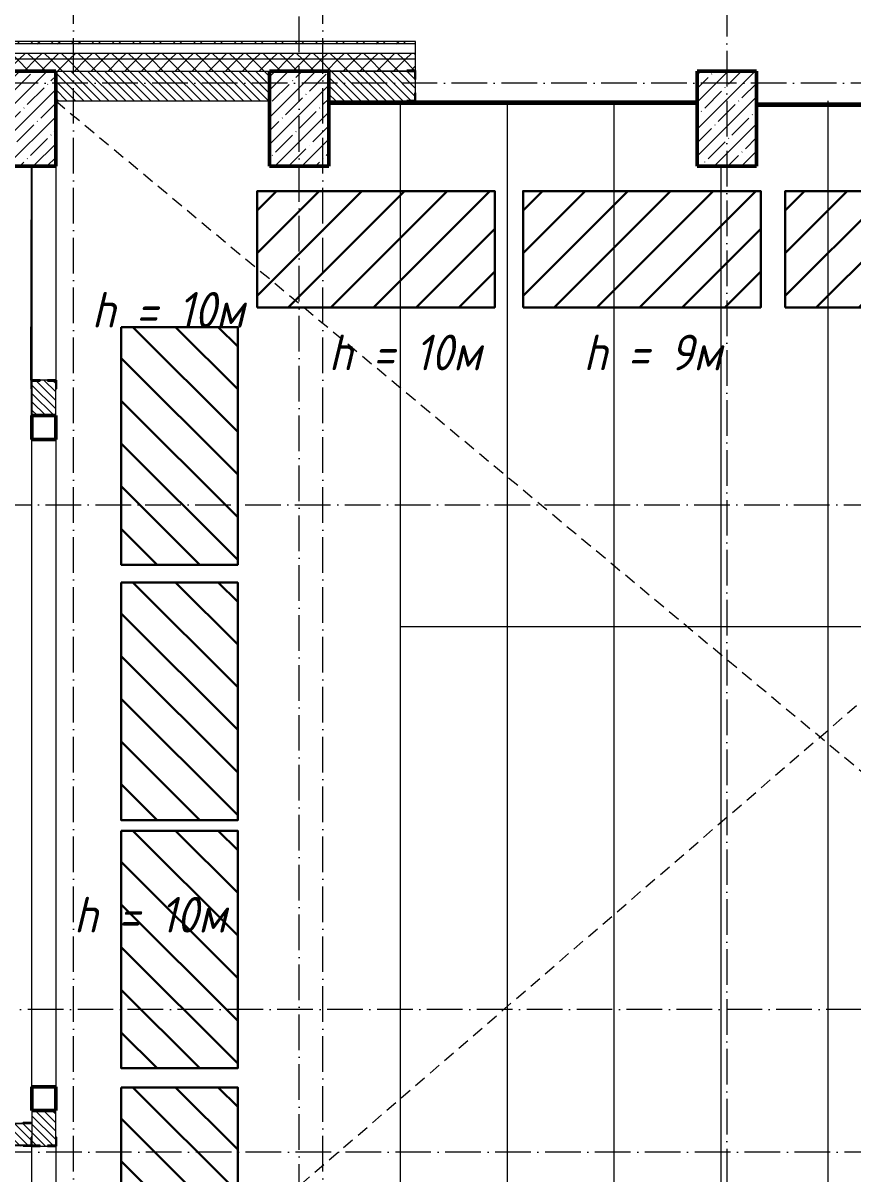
# Model space of a CAD drawing. Header units: millimetres. Extents: x -356862 to 418287, y 0 to 839748.
# Drawn here: x -8267 to -1279, y 535413 to 545102 of the extents above; entities that cross this region are included whole.
import ezdxf

# ---------------------------------------------------------------- set-up
doc = ezdxf.new("R2010")
doc.units = ezdxf.units.MM
doc.linetypes.add('200_ШТРИХ_ш1п0_6_', pattern=[160, 100, -60])
doc.linetypes.add('50_200_ШТРИХ_1Т_ш5_п1_п1_', pattern=[700, 500, -100, 0, -100])
for name, color, linetype, lineweight in [('0) строит. леса', 20, 'Continuous', 30), ('11)Плитка подокон', 170, 'Continuous', 60), ('A-DETL-____-OTLN-3', 7, '200_ШТРИХ_ш1п0_6_', 9), ('A-GENM-____-MCUT', 7, 'Continuous', 25), ('A-GENM-____-OTLN-1', 7, 'Continuous', 25), ('A-WALL-____-MCUT', 7, 'Continuous', 13), ('A-WALL-____-MCUT-1', 7, 'Continuous', 9), ('A-WALL-____-PATT-1', 7, 'Continuous', 9), ('A-WALL-FNSH-MCUT-1', 7, 'Continuous', 9), ('I-WALL-____-OTLN', 7, 'Continuous', 9), ('S-COLS-____-MCUT', 7, 'Continuous', 50), ('S-COLS-____-OTLN', 7, 'Continuous', 9), ('S-GRID-____-OTLN-1', 7, '50_200_ШТРИХ_1Т_ш5_п1_п1_', 9), ('S-STRS-____-OTLN-1', 7, 'Continuous', 9)]:
    doc.layers.add(name, color=color, linetype=linetype, lineweight=lineweight)
doc.styles.add('ISOCPEUR_I', font='isocpeui.ttf', dxfattribs={"width": 0.9, "height": 2.5})
pattern_1 = [(45, (-15591.66, 459015.94), (-70.71068, 70.71068), []), (135, (-15591.66, 459015.94), (-70.71068, -70.71068), [])]
pattern_2 = [(135, (-15591.663, 459015.94), (-35.35534, -35.35534), [])]

# ---------------------------------------------------------------- blocks, each defined once
blk = doc.blocks.new('BSC_Колонна _Прямоугольная - 500х800-25984396-АР1_План отверстий 2 этажа в осях 1-64_Ю-ЯЯ')
at = {"layer": 'S-COLS-____-OTLN'}
h = blk.add_hatch(dxfattribs=at)
h.set_pattern_fill('FP_14', color=256, style=0, pattern_type=2)
h.set_pattern_definition([(45, (-9650, -85281.04), (-114.04925, 114.04925), []), (45, (-9535.95, -85281.04), (-114.04925, 114.04925), [201.613, -40.323, 3.353, -36.97])])
h.paths.add_polyline_path([(-250, -400), (250, -400), (250, 400), (-250, 400)], flags=0)
at = {"layer": 'S-COLS-____-MCUT'}
for p, q in [((250, 400), (-250, 400)), ((-250, 400), (-250, -400)), ((250, -400), (250, 400)), ((-250, -400), (250, -400))]:
    blk.add_line(p, q, dxfattribs=at)
blk = doc.blocks.new('BSC_Колонна _Прямоугольная - 500х800-V63-АР1_План отверстий 2 этажа в осях 1-64_Ю-ЯЯ')
at = {"layer": 'S-COLS-____-OTLN'}
h = blk.add_hatch(dxfattribs=at)
h.set_pattern_fill('FP_74', color=256, style=0, pattern_type=2)
h.set_pattern_definition([(45, (-13250, -85281.04), (-114.04925, 114.04925), []), (45, (-13135.95, -85281.04), (-114.04925, 114.04925), [201.613, -40.323, 3.353, -36.97])])
h.paths.add_polyline_path([(-250, -400), (250, -400), (250, 400), (-250, 400)], flags=0)
at = {"layer": 'S-COLS-____-MCUT'}
for p, q in [((250, 400), (-250, 400)), ((-250, 400), (-250, -400)), ((250, -400), (250, 400)), ((-250, -400), (250, -400))]:
    blk.add_line(p, q, dxfattribs=at)
blk = doc.blocks.new('BSC_Колонна _Прямоугольная - 500х800-V91-АР1_План отверстий 2 этажа в осях 1-64_Ю-ЯЯ')
at = {"layer": 'S-COLS-____-OTLN'}
h = blk.add_hatch(dxfattribs=at)
h.set_pattern_fill('FP_104', color=256, style=0, pattern_type=2)
h.set_pattern_definition([(45, (-7350, -85281.04), (-114.04925, 114.04925), []), (45, (-7235.95, -85281.04), (-114.04925, 114.04925), [201.613, -40.323, 3.353, -36.97])])
h.paths.add_polyline_path([(-250, -400), (250, -400), (250, 400), (-250, 400)], flags=0)
at = {"layer": 'S-COLS-____-MCUT'}
for p, q in [((250, 400), (-250, 400)), ((-250, 400), (-250, -400)), ((250, -400), (250, 400)), ((-250, -400), (250, -400))]:
    blk.add_line(p, q, dxfattribs=at)
blk = doc.blocks.new('Фахверк_СКБ_Уголок - 250_2700-27497298-АР1_План отверстий 2 этажа в осях 1-64_Ю-ЯЯ')
at = {"layer": 'A-GENM-____-MCUT'}
for p, q in [((200, 181), (125, 181)), ((125, 181), (125, 106)), ((125, 106), (131, 106)), ((131, 106), (131, 175)), ((131, 175), (200, 175)), ((200, 175), (200, 181)), ((131, -6), (125, -6)), ((125, -6), (125, -81)), ((125, -81), (200, -81)), ((131, -75), (131, -6)), ((200, -75), (131, -75)), ((200, -81), (200, -75))]:
    blk.add_line(p, q, dxfattribs=at)
blk = doc.blocks.new('Фахверк_СКБ_Уголок - 200_3550-28267367-АР1_План отверстий 2 этажа в осях 1-64_Ю-ЯЯ')
at = {"layer": 'A-GENM-____-MCUT'}
for p, q in [((200, 156), (125, 156)), ((125, 156), (125, 81)), ((131, 81), (131, 150)), ((131, 150), (200, 150)), ((200, 150), (200, 156)), ((125, 81), (131, 81)), ((131, 19), (125, 19)), ((125, 19), (125, -56)), ((131, -50), (131, 19)), ((125, -56), (200, -56)), ((200, -50), (131, -50)), ((200, -56), (200, -50))]:
    blk.add_line(p, q, dxfattribs=at)
blk = doc.blocks.new('BSC_Колонна _Прямоугольная1 - 200х200 _металл_-35205626-АР1_План отверстий 2 этажа в осях 1-64_Ю-ЯЯ')
at = {"layer": 'S-COLS-____-MCUT'}
for p, q in [((100, 100), (-100, 100)), ((-100, 100), (-100, -100)), ((100, -100), (100, 100)), ((-100, -100), (100, -100))]:
    blk.add_line(p, q, dxfattribs=at)
blk = doc.blocks.new('2этаж')
at = {"layer": 'S-GRID-____-OTLN-1', "color": 251, "ltscale": 0.6, "true_color": 0x636466}
for p, q in [((-7841.7, 511907.5), (-7841.7, 549908.8)), ((-5941.7, 512090.5), (-5941.7, 549908.8)), ((-2341.7, 549908.8), (-2341.7, 511907.5)), ((-5741.7, 511907.5), (-5741.7, 549644.2)), ((88482.7, 544597), (-20260.4, 544597)), ((-20260.4, 541047), (88482.7, 541047)), ((31562.9, 536797), (-20260.4, 536797)), ((17013.3, 535597), (-20260.4, 535597))]:
    blk.add_line(p, q, dxfattribs=at)

msp = doc.modelspace()

# ---------------------------------------------------------------- hatches: boundary and pattern name
at = {"layer": '0) строит. леса'}
h = msp.add_hatch(dxfattribs=at)
h.set_pattern_fill('ANSI31', color=256, scale=80)
h.set_pattern_definition([(45, (-5854.43, 688726.05), (-179.60512, 179.60512), [])])
h.paths.add_polyline_path([(-6294.6623, 542707.5523), (-4294.6623, 542707.5523), (-4294.6623, 543687.5523), (-6294.6623, 543687.5523)])
h = msp.add_hatch(dxfattribs=at)
h.set_pattern_fill('ANSI31', color=256, scale=80)
h.set_pattern_definition([(45, (-3616.04, 688726.05), (-179.60512, 179.60512), [])])
h.paths.add_polyline_path([(-4056.265, 542707.5523), (-2056.265, 542707.5523), (-2056.265, 543687.5523), (-4056.265, 543687.5523)])
h = msp.add_hatch(dxfattribs=at)
h.set_pattern_fill('ANSI31', color=256, scale=80)
h.set_pattern_definition([(45, (-1409.72, 688726.05), (-179.60512, 179.60512), [])])
h.paths.add_polyline_path([(-1849.9474, 542707.5523), (150.0526, 542707.5523), (150.0526, 543687.5523), (-1849.9474, 543687.5523)])
h = msp.add_hatch(dxfattribs=at)
h.set_pattern_fill('ANSI31', color=256, scale=80, angle=-90)
h.set_pattern_definition([(315, (138579.27, 542101.02), (179.60512, 179.60512), [])])
h.paths.add_polyline_path([(-7439.2255, 542541.2495), (-7439.2255, 540541.2495), (-6459.2255, 540541.2495), (-6459.2255, 542541.2495)])
h = msp.add_hatch(dxfattribs=at)
h.set_pattern_fill('ANSI31', color=256, scale=80, angle=-90)
h.set_pattern_definition([(315, (138579.27, 539951.24), (179.60512, 179.60512), [])])
h.paths.add_polyline_path([(-7439.2255, 540391.4701), (-7439.2255, 538391.4701), (-6459.2255, 538391.4701), (-6459.2255, 540391.4701)])
h = msp.add_hatch(dxfattribs=at)
h.set_pattern_fill('ANSI31', color=256, scale=80, angle=-90)
h.set_pattern_definition([(315, (138579.27, 537862.3), (179.60512, 179.60512), [])])
h.paths.add_polyline_path([(-7439.2255, 538302.5322), (-7439.2255, 536302.5322), (-6459.2255, 536302.5322), (-6459.2255, 538302.5322)])
h = msp.add_hatch(dxfattribs=at)
h.set_pattern_fill('ANSI31', color=256, scale=80, angle=-90)
h.set_pattern_definition([(315, (138579.27, 535700.97), (179.60512, 179.60512), [])])
h.paths.add_polyline_path([(-7439.2255, 536141.1945), (-7439.2255, 534141.1945), (-6459.2255, 534141.1945), (-6459.2255, 536141.1945)])
at = {"layer": 'A-WALL-____-PATT-1'}
h = msp.add_hatch(dxfattribs=at)
h.set_pattern_fill('FP_3', color=256, style=0, pattern_type=2)
h.set_pattern_definition([(45, (-15591.66, 459015.94), (-85.53659, 85.53659), []), (45, (-15534.64, 459015.94), (-85.53659, 85.53659), [])])
h.paths.add_polyline_path([(8275.8366, 544926.983), (8275.8366, 544946.983), (4538.3366, 544946.983), (4538.3366, 544926.983), (8254.4145, 544926.983)], flags=0)
h.paths.add_polyline_path([(-4961.6634, 544926.983), (-4961.6634, 544946.983), (-18271.6634, 544946.983), (-18271.6634, 544926.983), (-5001.8405, 544926.983)], flags=0)
h = msp.add_hatch(dxfattribs=at)
h.set_pattern_fill('FP_1', color=256, style=0, pattern_type=2)
h.set_pattern_definition(pattern_1)
h.paths.add_polyline_path([(4538.3366, 544796.983), (8108.3366, 544796.983), (8108.3366, 544846.983), (4538.3366, 544846.983)], flags=0)
h.paths.add_polyline_path([(-5001.8405, 544796.983), (-4961.6634, 544796.983), (-4961.6634, 544846.983), (-18041.6634, 544846.983), (-18041.6634, 544796.983), (-8536.8418, 544796.983)], flags=0)
h = msp.add_hatch(dxfattribs=at)
h.set_pattern_fill('FP_1', color=256, style=0, pattern_type=2)
h.set_pattern_definition(pattern_1)
h.paths.add_polyline_path([(7408.3366, 544696.983), (8108.3366, 544696.983), (8108.3366, 544796.983), (4538.3366, 544796.983), (4538.3366, 544702.983), (4613.3366, 544702.983), (4613.3366, 544696.983), (7370.6642, 544696.983)], flags=0)
h.paths.add_polyline_path([(-5691.6634, 544696.983), (-5036.6634, 544696.983), (-5036.6634, 544702.983), (-4961.6634, 544702.983), (-4961.6634, 544796.983), (-18041.6634, 544796.983), (-18041.6634, 544696.983), (-6191.6634, 544696.983)], flags=0)
h = msp.add_hatch(dxfattribs=at)
h.set_pattern_fill('FP_6', color=256, style=0, pattern_type=2)
h.set_pattern_definition(pattern_2)
h.paths.add_polyline_path([(-6191.6634, 544446.983), (-6191.6634, 544696.983), (-7991.6634, 544696.983), (-7991.6634, 544446.983)], flags=0)
h = msp.add_hatch(dxfattribs=at)
h.set_pattern_fill('FP_6', color=256, style=0, pattern_type=2)
h.set_pattern_definition(pattern_2)
h.paths.add_polyline_path([(-5001.8405, 544446.983), (-4967.6634, 544446.983), (-4967.6634, 544515.983), (-4961.6634, 544515.983), (-4961.6634, 544627.983), (-4967.6634, 544627.983), (-4967.6634, 544696.983), (-5691.6634, 544696.983), (-5691.6634, 544446.983), (-5036.6634, 544446.983)], flags=0)
h = msp.add_hatch(dxfattribs=at)
h.set_pattern_fill('FP_6', color=256, style=0, pattern_type=2)
h.set_pattern_definition(pattern_2)
h.paths.add_polyline_path([(-8191.6634, 541796.983), (-7991.6634, 541796.983), (-7991.6634, 542090.983), (-8060.6634, 542090.983), (-8060.6634, 542096.983), (-8122.6634, 542096.983), (-8122.6634, 542090.983), (-8191.6634, 542090.983), (-8191.6634, 541890.983)], flags=0)
h = msp.add_hatch(dxfattribs=at)
h.set_pattern_fill('FP_6', color=256, style=0, pattern_type=2)
h.set_pattern_definition(pattern_2)
h.paths.add_polyline_path([(-8071.6634, 533546.983), (-7991.6634, 533546.983), (-7991.6634, 533840.983), (-8060.6634, 533840.983), (-8060.6634, 533846.983), (-8122.6634, 533846.983), (-8122.6634, 533840.983), (-8191.6634, 533840.983), (-8191.6634, 533546.983)], flags=0)
h.paths.add_polyline_path([(-8060.6634, 535646.983), (-8060.6634, 535652.983), (-7991.6634, 535652.983), (-7991.6634, 535946.983), (-8191.6634, 535946.983), (-8191.6634, 535652.983), (-8122.6634, 535652.983), (-8122.6634, 535646.983)], flags=0)
h = msp.add_hatch(dxfattribs=at)
h.set_pattern_fill('FP_6', color=256, style=0, pattern_type=2)
h.set_pattern_definition(pattern_2)
h.paths.add_polyline_path([(-8197.6634, 535646.983), (-8197.6634, 535721.983), (-8191.6634, 535721.983), (-8191.6634, 535846.983), (-8335.6634, 535846.983), (-8335.6634, 535777.983), (-8341.6634, 535777.983), (-8341.6634, 535715.983), (-8335.6634, 535715.983), (-8335.6634, 535646.983), (-8266.6634, 535646.983)], flags=0)

# ---------------------------------------------------------------- linework, layer by layer
for points in [[(-8191.6634, 543896.983), (-8491.6634, 543896.983), (-8491.6634, 544446.983)], [(-8197.6634, 542096.983), (-8191.6634, 543896.983)], [(-8191.6634, 542090.983), (-8191.6634, 543896.983)], [(-8191.6634, 541796.983), (-8191.6634, 542096.983)], [(-8191.6634, 535834.483), (-12941.6634, 535846.983), (-12941.6634, 536246.983), (-15341.6634, 536246.983), (-15341.6634, 535846.983), (-17541.6634, 535846.983)], [(-8191.6634, 535652.983), (-10041.6634, 535652.983)]]:
    msp.add_lwpolyline(points)
at = {"layer": '0) строит. леса'}
for points in [[(-6294.6623, 542707.5523), (-4294.6623, 542707.5523), (-4294.6623, 543687.5523), (-6294.6623, 543687.5523)], [(-4056.265, 542707.5523), (-2056.265, 542707.5523), (-2056.265, 543687.5523), (-4056.265, 543687.5523)], [(-1849.9474, 542707.5523), (150.0526, 542707.5523), (150.0526, 543687.5523), (-1849.9474, 543687.5523)], [(-7439.2255, 542541.2495), (-7439.2255, 540541.2495), (-6459.2255, 540541.2495), (-6459.2255, 542541.2495)], [(-7439.2255, 540391.4701), (-7439.2255, 538391.4701), (-6459.2255, 538391.4701), (-6459.2255, 540391.4701)], [(-7439.2255, 538302.5322), (-7439.2255, 536302.5322), (-6459.2255, 536302.5322), (-6459.2255, 538302.5322)], [(-7439.2255, 536141.1945), (-7439.2255, 534141.1945), (-6459.2255, 534141.1945), (-6459.2255, 536141.1945)]]:
    msp.add_lwpolyline(points, close=True, dxfattribs=at)
at = {"layer": '11)Плитка подокон'}
for points in [[(-5691.6634, 544434.0053), (-2591.7258, 544434.0053)], [(-2091.6634, 544415.8793), (2108.3366, 544415.8793)]]:
    msp.add_lwpolyline(points, dxfattribs=at)
at = {"layer": 'A-DETL-____-OTLN-3'}
for p, q in [((-7991.6634, 533546.983), (4658.3366, 544446.983)), ((-7991.6634, 544446.983), (5108.3366, 533546.983))]:
    msp.add_line(p, q, dxfattribs=at)
at = {"layer": 'A-WALL-____-MCUT'}
for p, q in [((-4961.6634, 544926.983), (-18271.6634, 544926.983)), ((-4961.6634, 544702.983), (-4961.6634, 544926.983)), ((-7991.6634, 544696.983), (-6191.6634, 544696.983)), ((-4961.6634, 544515.983), (-4961.6634, 544627.983)), ((-7991.6634, 544446.983), (-6191.6634, 544446.983)), ((-5691.6634, 544446.983), (-5036.6634, 544446.983)), ((-8060.6634, 542096.983), (-8122.6634, 542096.983)), ((-8191.6634, 542021.983), (-8191.6634, 541796.983)), ((-7991.6634, 541796.983), (-7991.6634, 542021.983)), ((-8191.6634, 535946.983), (-8191.6634, 535721.983)), ((-7991.6634, 535721.983), (-7991.6634, 535946.983)), ((-8191.6634, 535846.983), (-8266.6634, 535846.983)), ((-8266.6634, 535646.983), (-8197.6634, 535646.983)), ((-8122.6634, 535646.983), (-8060.6634, 535646.983))]:
    msp.add_line(p, q, dxfattribs=at)
at = {"layer": 'A-WALL-____-MCUT-1'}
for p, q in [((-4961.6634, 544846.983), (-18041.6634, 544846.983)), ((-4961.6634, 544796.983), (-18041.6634, 544796.983)), ((-5691.6634, 544696.983), (-5036.6634, 544696.983)), ((-5036.6634, 544696.983), (-5691.6634, 544696.983))]:
    msp.add_line(p, q, dxfattribs=at)
at = {"layer": 'A-WALL-FNSH-MCUT-1'}
for p, q in [((-4961.6634, 544946.983), (-18291.6634, 544946.983)), ((-4961.6634, 544926.983), (-4961.6634, 544946.983))]:
    msp.add_line(p, q, dxfattribs=at)
at = {"layer": 'I-WALL-____-OTLN'}
for p, q in [((-8191.6634, 542096.983), (-8191.6634, 543896.983)), ((-7991.6634, 543896.983), (-7991.6634, 542096.983)), ((-8191.6634, 536146.983), (-8191.6634, 541596.983)), ((-7991.6634, 541596.983), (-7991.6634, 536146.983)), ((-8191.6634, 533846.983), (-8191.6634, 535646.983)), ((-7991.6634, 535646.983), (-7991.6634, 533846.983))]:
    msp.add_line(p, q, dxfattribs=at)
at = {"layer": 'S-GRID-____-OTLN-1', "color": 251, "ltscale": 0.6, "true_color": 0x636466}
for p, q in [((-7841.6634, 511907.5288), (-7841.6634, 549908.7924)), ((-7841.6634, 511907.5288), (-7841.6634, 549908.7924)), ((-5941.6634, 512090.4635), (-5941.6634, 549908.7924)), ((-5941.6634, 512090.4635), (-5941.6634, 549908.7924)), ((-2341.6634, 549908.7924), (-2341.6634, 511907.5288)), ((-2341.6634, 549908.7924), (-2341.6634, 511907.5288)), ((-5741.6634, 511907.5288), (-5741.6634, 549644.2012)), ((-5741.6634, 511907.5288), (-5741.6634, 549644.2012)), ((88482.7432, 544596.983), (-20260.4336, 544596.983)), ((88482.7432, 544596.983), (-20260.4336, 544596.983)), ((-20260.4336, 541046.983), (88482.7432, 541046.983)), ((-20260.4336, 541046.983), (88482.7432, 541046.983)), ((31562.9344, 536796.983), (-20260.4336, 536796.983)), ((31562.9344, 536796.983), (-20260.4336, 536796.983)), ((17013.3366, 535596.983), (-20260.4336, 535596.983)), ((17013.3366, 535596.983), (-20260.4336, 535596.983))]:
    msp.add_line(p, q, dxfattribs=at)
at = {"layer": 'S-STRS-____-OTLN-1'}
for p, q in [((-5091.6634, 544446.983), (-5091.6634, 535346.983)), ((-5091.6634, 544446.983), (-5091.6634, 535346.983)), ((-4191.6634, 544446.983), (-4191.6634, 535346.983)), ((-4191.6634, 544446.983), (-4191.6634, 535346.983)), ((-3291.6634, 544446.983), (-3291.6634, 535346.983)), ((-3291.6634, 544446.983), (-3291.6634, 535346.983)), ((-1491.6634, 544446.983), (-1491.6634, 535346.983)), ((-1491.6634, 544446.983), (-1491.6634, 535346.983)), ((-2391.6634, 543896.983), (-2391.6634, 535346.983)), ((-2391.6634, 543896.983), (-2391.6634, 535346.983)), ((-5091.6634, 540021.983), (-4191.6634, 540021.983)), ((-4191.6634, 540021.983), (-3291.6634, 540021.983)), ((-3291.6634, 540021.983), (-2391.6634, 540021.983)), ((-2391.6634, 540021.983), (-1491.6634, 540021.983)), ((-1491.6634, 540021.983), (-591.6634, 540021.983))]:
    msp.add_line(p, q, dxfattribs=at)

# ---------------------------------------------------------------- block references
at = {"color": 18, "true_color": 0x000000}
msp.add_blockref('2этаж', (0, 0), dxfattribs=at)
at = {"layer": 'A-GENM-____-OTLN-1'}
for name, p, rotation in [('Фахверк_СКБ_Уголок - 250_2700-27497298-АР1_План отверстий 2 этажа в осях 1-64_Ю-ЯЯ', (-4836.6634, 544621.983), 180), ('Фахверк_СКБ_Уголок - 200_3550-28267367-АР1_План отверстий 2 этажа в осях 1-64_Ю-ЯЯ', (-8141.6634, 542221.983), 269.9999999999999), ('Фахверк_СКБ_Уголок - 200_3550-28267367-АР1_План отверстий 2 этажа в осях 1-64_Ю-ЯЯ', (-8041.6634, 535521.983), 89.99999999999991)]:
    msp.add_blockref(name, p, dxfattribs=dict(at, rotation=rotation))
at = {"layer": 'S-COLS-____-OTLN'}
for name, p in [('BSC_Колонна _Прямоугольная - 500х800-V91-АР1_План отверстий 2 этажа в осях 1-64_Ю-ЯЯ', (-8241.6634, 544296.983)), ('BSC_Колонна _Прямоугольная - 500х800-25984396-АР1_План отверстий 2 этажа в осях 1-64_Ю-ЯЯ', (-5941.6634, 544296.983)), ('BSC_Колонна _Прямоугольная - 500х800-V63-АР1_План отверстий 2 этажа в осях 1-64_Ю-ЯЯ', (-2341.6634, 544296.983))]:
    msp.add_blockref(name, p, dxfattribs=at)
at = {"layer": 'S-COLS-____-OTLN', "rotation": 270.0000000000001}
for p in [(-8091.6634, 541696.983), (-8091.6634, 536046.983)]:
    msp.add_blockref('BSC_Колонна _Прямоугольная1 - 200х200 _металл_-35205626-АР1_План отверстий 2 этажа в осях 1-64_Ю-ЯЯ', p, dxfattribs=at)

# ---------------------------------------------------------------- texts
at = {"color": 1, "char_height": 300, "width": 2817.723091, "attachment_point": 8, "line_spacing_factor": 1.139951, "style": 'ISOCPEUR_I'}
for s, insert in [('\\pxqc,t8.46667,16.93333,25.4,33.86667,42.33333,50.8,59.26667,67.73333,76.2,84.66667,93.13333,101.6,110.06667,118.53333,127,135.46667,143.93333,152.4,160.86667,169.33333,177.8,186.26667,194.73333,203.2,211.66667,220.13333,228.6,237.06667,245.53333,254,262.46667,270.93333;h = 10м', (-7046.0053, 542537.8919)), ('\\pxqc,t8.46667,16.93333,25.4,33.86667,42.33333,50.8,59.26667,67.73333,76.2,84.66667,93.13333,101.6,110.06667,118.53333,127,135.46667,143.93333,152.4,160.86667,169.33333,177.8,186.26667,194.73333,203.2,211.66667,220.13333,228.6,237.06667,245.53333,254,262.46667,270.93333;h = 10м', (-5050.364, 542178.8708)), ('\\pxqc,t8.46667,16.93333,25.4,33.86667,42.33333,50.8,59.26667,67.73333,76.2,84.66667,93.13333,101.6,110.06667,118.53333,127,135.46667,143.93333,152.4,160.86667,169.33333,177.8,186.26667,194.73333,203.2,211.66667,220.13333,228.6,237.06667,245.53333,254,262.46667,270.93333;h = 9м', (-2965.7764, 542178.8708)), ('\\pxqc,t8.46667,16.93333,25.4,33.86667,42.33333,50.8,59.26667,67.73333,76.2,84.66667,93.13333,101.6,110.06667,118.53333,127,135.46667,143.93333,152.4,160.86667,169.33333,177.8,186.26667,194.73333,203.2,211.66667,220.13333,228.6,237.06667,245.53333,254,262.46667,270.93333;h = 10м', (-7196.0053, 537445.5092))]:
    msp.add_mtext(s, dxfattribs=dict(at, insert=insert))

doc.saveas('drawing.dxf')
